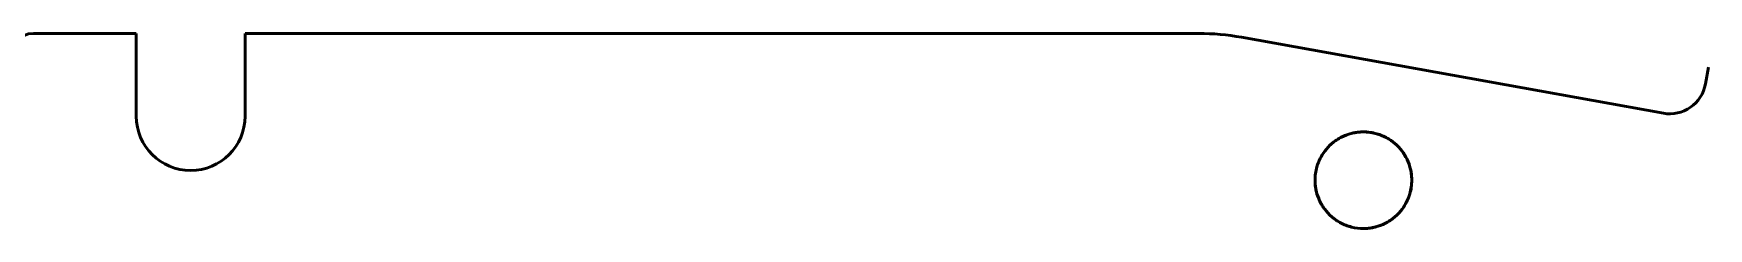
# Model space of a CAD drawing. Header units: millimetres. Extents: x 76 to 354, y 114 to 207.
# Drawn here: x 208.4 to 277.7, y 198.6 to 206.7 of the extents above; entities that cross this region are included whole.
import ezdxf

# ---------------------------------------------------------------- set-up
doc = ezdxf.new("R2010")
doc.units = ezdxf.units.MM
doc.layers.add('Visible (ISO)', color=7, linetype='Continuous', lineweight=50)

msp = doc.modelspace()

# ---------------------------------------------------------------- linework, layer by layer
at = {"layer": 'Visible (ISO)'}
for p, q in [((212.641, 206.688), (208.391, 206.688)), ((212.641, 206.688), (212.641, 203.263)), ((212.641, 203.263), (212.641, 206.688)), ((217.141, 203.263), (217.141, 206.688)), ((217.141, 206.688), (256.58, 206.688)), ((217.141, 206.688), (217.141, 203.263)), ((256.58, 206.688), (217.141, 206.688)), ((258.353, 206.529), (275.795, 203.386)), ((275.795, 203.386), (258.353, 206.529)), ((277.537, 204.596), (277.662, 205.292)), ((277.662, 205.292), (277.537, 204.596))]:
    msp.add_line(p, q, dxfattribs=at)
for centre, radius, start, end in [((208.391, 205.688), 1, 90, 180), ((256.58, 196.682), 10.006, 79.78768, 90), ((256.58, 196.682), 10.006, 79.78768, 90), ((276.061, 204.862), 1.5, 259.78426, 349.7853), ((276.061, 204.862), 1.5, 259.78426, 349.7853), ((214.891, 203.263), 2.25, 180.01102, 359.98898), ((214.891, 203.263), 2.25, 180.01102, 359.98898), ((263.391, 200.613), 2, 118.06903, 143.12619), ((263.391, 200.613), 2, 75.75081, 118.06903), ((263.391, 200.613), 2, 61.92997, 75.75081), ((263.391, 200.613), 2, 36.87376, 61.92997), ((263.391, 200.613), 2, 143.12619, 163.73591), ((263.391, 200.613), 2, 16.26389, 36.87376), ((263.391, 200.613), 2, 163.73591, 180), ((263.391, 200.613), 2, 0, 16.26389), ((263.391, 200.613), 2, 180, 196.26389), ((263.391, 200.613), 2, 343.7359, 0), ((263.391, 200.613), 2, 196.26389, 216.87376), ((263.391, 200.613), 2, 323.12619, 343.7359), ((263.391, 200.613), 2, 216.87376, 241.92997), ((263.391, 200.613), 2, 241.92997, 255.75081), ((263.391, 200.613), 2, 270, 298.06903), ((263.391, 200.613), 2, 298.06903, 323.12619), ((263.391, 200.613), 2, 255.75081, 270)]:
    msp.add_arc(centre, radius, start, end, dxfattribs=at)
for centre, major_axis, ratio, start_param, end_param in [((276.735, 193.787), (-15.125, 7.736), 0.340551, 6.2244, 6.34815), ((288.713, 196.665), (-27.299, 4.255), 0.267642, 6.248319, 6.324852), ((238.068, 204.56), (-27.298, 4.255), 0.267642, 3.106727, 3.183259), ((250.046, 207.438), (-15.125, 7.736), 0.340554, 3.082807, 3.206558)]:
    msp.add_ellipse(centre, major_axis=major_axis, ratio=ratio, start_param=start_param, end_param=end_param, dxfattribs=at)
for points, knots in [([(262.45, 202.377), (262.294, 202.295), (262.151, 202.193), (262.024, 202.074), (261.982, 202.034), (261.941, 201.993), (261.902, 201.949), (261.883, 201.927), (261.864, 201.905), (261.845, 201.882), (261.836, 201.871), (261.827, 201.859), (261.818, 201.848), (261.813, 201.842), (261.809, 201.836), (261.804, 201.83), (261.802, 201.827), (261.799, 201.824), (261.797, 201.821), (261.795, 201.818), (261.793, 201.815), (261.791, 201.813)], [0, 0, 0, 0, 0.705357, 0.705357, 0.705357, 0.940088, 0.940088, 0.940088, 1.058245, 1.058245, 1.058245, 1.117326, 1.117326, 1.117326, 1.146869, 1.146869, 1.146869, 1.161646, 1.161646, 1.161646, 1.176424, 1.176424, 1.176424, 1.176424]), ([(263.883, 202.551), (263.69, 202.6), (263.49, 202.62), (263.291, 202.61), (263.242, 202.608), (263.192, 202.603), (263.143, 202.597), (263.093, 202.591), (263.044, 202.583), (262.996, 202.573), (262.85, 202.544), (262.714, 202.5), (262.58, 202.441), (262.558, 202.431), (262.536, 202.421), (262.514, 202.41), (262.492, 202.4), (262.47, 202.388), (262.45, 202.377)], [0, 0, 0, 0, 0.760788, 0.760788, 0.760788, 0.950919, 0.950919, 0.950919, 1.141049, 1.141049, 1.141049, 1.709175, 1.709175, 1.709175, 1.802557, 1.802557, 1.802557, 1.895939, 1.895939, 1.895939, 1.895939]), ([(264.332, 202.377), (264.247, 202.423), (264.158, 202.462), (264.068, 202.495), (264.008, 202.516), (263.946, 202.535), (263.883, 202.551)], [0, 0, 0, 0, 0.3724314, 0.3724314, 0.3724314, 0.6218922, 0.6218922, 0.6218922, 0.6218922]), ([(264.991, 201.813), (264.885, 201.953), (264.763, 202.079), (264.626, 202.186), (264.58, 202.222), (264.533, 202.256), (264.484, 202.288), (264.459, 202.304), (264.434, 202.319), (264.409, 202.334), (264.383, 202.349), (264.359, 202.363), (264.332, 202.377)], [0, 0, 0, 0, 0.703897, 0.703897, 0.703897, 0.938561, 0.938561, 0.938561, 1.056817, 1.056817, 1.056817, 1.175073, 1.175073, 1.175073, 1.175073]), ([(265.311, 201.173), (265.27, 201.311), (265.215, 201.445), (265.147, 201.57), (265.124, 201.612), (265.099, 201.653), (265.073, 201.694), (265.06, 201.714), (265.047, 201.734), (265.033, 201.754), (265.026, 201.764), (265.019, 201.774), (265.012, 201.784), (265.008, 201.788), (265.005, 201.793), (265.002, 201.798), (264.998, 201.803), (264.995, 201.807), (264.991, 201.813)], [0, 0, 0, 0, 0.638389, 0.638389, 0.638389, 0.851382, 0.851382, 0.851382, 0.958311, 0.958311, 0.958311, 1.011777, 1.011777, 1.011777, 1.038513, 1.038513, 1.038513, 1.065249, 1.065249, 1.065249, 1.065249]), ([(265.391, 200.613), (265.391, 200.726), (265.381, 200.84), (265.362, 200.951), (265.355, 200.988), (265.348, 201.026), (265.339, 201.062), (265.335, 201.081), (265.331, 201.099), (265.326, 201.118), (265.323, 201.127), (265.321, 201.136), (265.318, 201.145), (265.317, 201.15), (265.316, 201.154), (265.315, 201.159), (265.314, 201.161), (265.313, 201.163), (265.313, 201.165), (265.312, 201.168), (265.311, 201.17), (265.311, 201.173)], [0, 0, 0, 0, 0.5814266, 0.5814266, 0.5814266, 0.7753468, 0.7753468, 0.7753468, 0.8724897, 0.8724897, 0.8724897, 0.9210616, 0.9210616, 0.9210616, 0.9453512, 0.9453512, 0.9453512, 0.9575063, 0.9575063, 0.9575063, 0.9696615, 0.9696615, 0.9696615, 0.9696615]), ([(261.391, 200.613), (261.391, 200.499), (261.4, 200.386), (261.419, 200.274), (261.426, 200.237), (261.433, 200.2), (261.442, 200.163), (261.446, 200.144), (261.451, 200.126), (261.455, 200.108), (261.458, 200.099), (261.46, 200.089), (261.463, 200.08), (261.464, 200.075), (261.465, 200.071), (261.467, 200.067), (261.467, 200.064), (261.468, 200.062), (261.469, 200.06), (261.469, 200.058), (261.47, 200.055), (261.471, 200.053)], [0, 0, 0, 0, 0.5814266, 0.5814266, 0.5814266, 0.7753468, 0.7753468, 0.7753468, 0.8724897, 0.8724897, 0.8724897, 0.9210616, 0.9210616, 0.9210616, 0.9453512, 0.9453512, 0.9453512, 0.9575064, 0.9575064, 0.9575064, 0.9696615, 0.9696615, 0.9696615, 0.9696615]), ([(261.471, 200.053), (261.511, 199.914), (261.566, 199.781), (261.635, 199.655), (261.657, 199.613), (261.682, 199.572), (261.708, 199.531), (261.721, 199.511), (261.734, 199.491), (261.748, 199.471), (261.755, 199.462), (261.762, 199.452), (261.769, 199.442), (261.773, 199.437), (261.776, 199.432), (261.78, 199.427), (261.783, 199.423), (261.787, 199.418), (261.791, 199.413)], [0, 0, 0, 0, 0.638389, 0.638389, 0.638389, 0.851382, 0.851382, 0.851382, 0.958311, 0.958311, 0.958311, 1.011777, 1.011777, 1.011777, 1.038513, 1.038513, 1.038513, 1.065249, 1.065249, 1.065249, 1.065249]), ([(261.791, 199.413), (261.896, 199.272), (262.019, 199.146), (262.156, 199.039), (262.201, 199.003), (262.249, 198.969), (262.297, 198.938), (262.322, 198.922), (262.347, 198.906), (262.372, 198.891), (262.398, 198.876), (262.423, 198.862), (262.45, 198.848)], [0, 0, 0, 0, 0.703897, 0.703897, 0.703897, 0.938561, 0.938561, 0.938561, 1.056817, 1.056817, 1.056817, 1.175073, 1.175073, 1.175073, 1.175073]), ([(262.45, 198.848), (262.534, 198.803), (262.623, 198.763), (262.713, 198.731), (262.774, 198.709), (262.835, 198.69), (262.898, 198.674)], [0, 0, 0, 0, 0.3724314, 0.3724314, 0.3724314, 0.6218922, 0.6218922, 0.6218922, 0.6218922]), ([(263.391, 198.613), (263.424, 198.613), (263.457, 198.613), (263.49, 198.615), (263.54, 198.618), (263.589, 198.622), (263.639, 198.628), (263.688, 198.634), (263.737, 198.642), (263.786, 198.652), (263.932, 198.682), (264.067, 198.725), (264.202, 198.784), (264.224, 198.794), (264.245, 198.804), (264.267, 198.815), (264.289, 198.826), (264.311, 198.837), (264.332, 198.848)], [0.634055, 0.634055, 0.634055, 0.634055, 0.760788, 0.760788, 0.760788, 0.950919, 0.950919, 0.950919, 1.141049, 1.141049, 1.141049, 1.709175, 1.709175, 1.709175, 1.802557, 1.802557, 1.802557, 1.895939, 1.895939, 1.895939, 1.895939]), ([(264.332, 198.848), (264.487, 198.931), (264.63, 199.032), (264.757, 199.151), (264.799, 199.191), (264.84, 199.233), (264.879, 199.276), (264.898, 199.298), (264.917, 199.32), (264.936, 199.343), (264.945, 199.354), (264.955, 199.366), (264.964, 199.377), (264.968, 199.383), (264.973, 199.389), (264.977, 199.395), (264.98, 199.398), (264.982, 199.401), (264.984, 199.404), (264.986, 199.407), (264.989, 199.41), (264.991, 199.413)], [0, 0, 0, 0, 0.705357, 0.705357, 0.705357, 0.940088, 0.940088, 0.940088, 1.058245, 1.058245, 1.058245, 1.117326, 1.117326, 1.117326, 1.146869, 1.146869, 1.146869, 1.161646, 1.161646, 1.161646, 1.176424, 1.176424, 1.176424, 1.176424])]:
    msp.add_open_spline(points, degree=3, knots=knots, dxfattribs=at)
msp.add_open_spline([(262.898, 198.674), (263.059, 198.633), (263.225, 198.613), (263.391, 198.613)], degree=3, dxfattribs=at)

doc.saveas('drawing.dxf')
